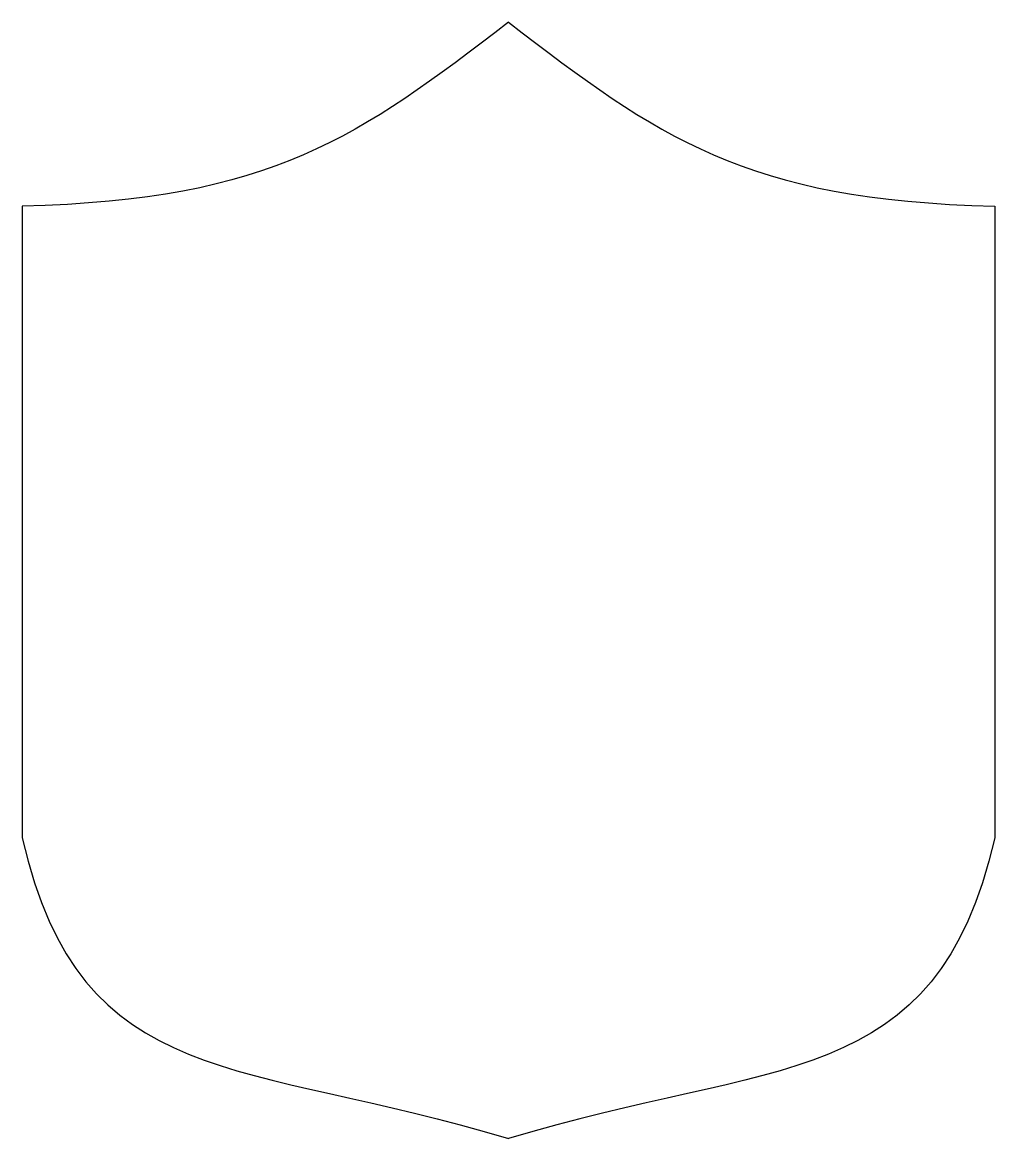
# Model space of a CAD drawing. Extents: x -70 to 70, y -87 to 74.
import ezdxf

# ---------------------------------------------------------------- set-up
doc = ezdxf.new("R2010")
doc.units = 0
doc.header["$MEASUREMENT"] = 0
doc.layers.add('MODELSKETCH_VISIBLE', color=7, linetype='CONTINUOUS')

msp = doc.modelspace()

# ---------------------------------------------------------------- linework, layer by layer
at = {"layer": 'MODELSKETCH_VISIBLE'}
for p, q in [((-69.98, 47.49), (-69.98, -43.47)), ((69.98, 47.49), (69.98, -43.47))]:
    msp.add_line(p, q, dxfattribs=at)
for points in [[(0, 73.94), (-21.49, 57.51), (-33.91, 48.29), (-69.98, 47.49)], [(0, 73.94), (21.49, 57.51), (33.91, 48.29), (69.98, 47.49)], [(-69.98, -43.47), (-61.56, -80.34), (-37.92, -75.13), (0, -86.75)], [(69.98, -43.47), (61.56, -80.34), (37.92, -75.13), (0, -86.75)]]:
    msp.add_open_spline(points, degree=3, dxfattribs=at)

doc.saveas('drawing.dxf')
